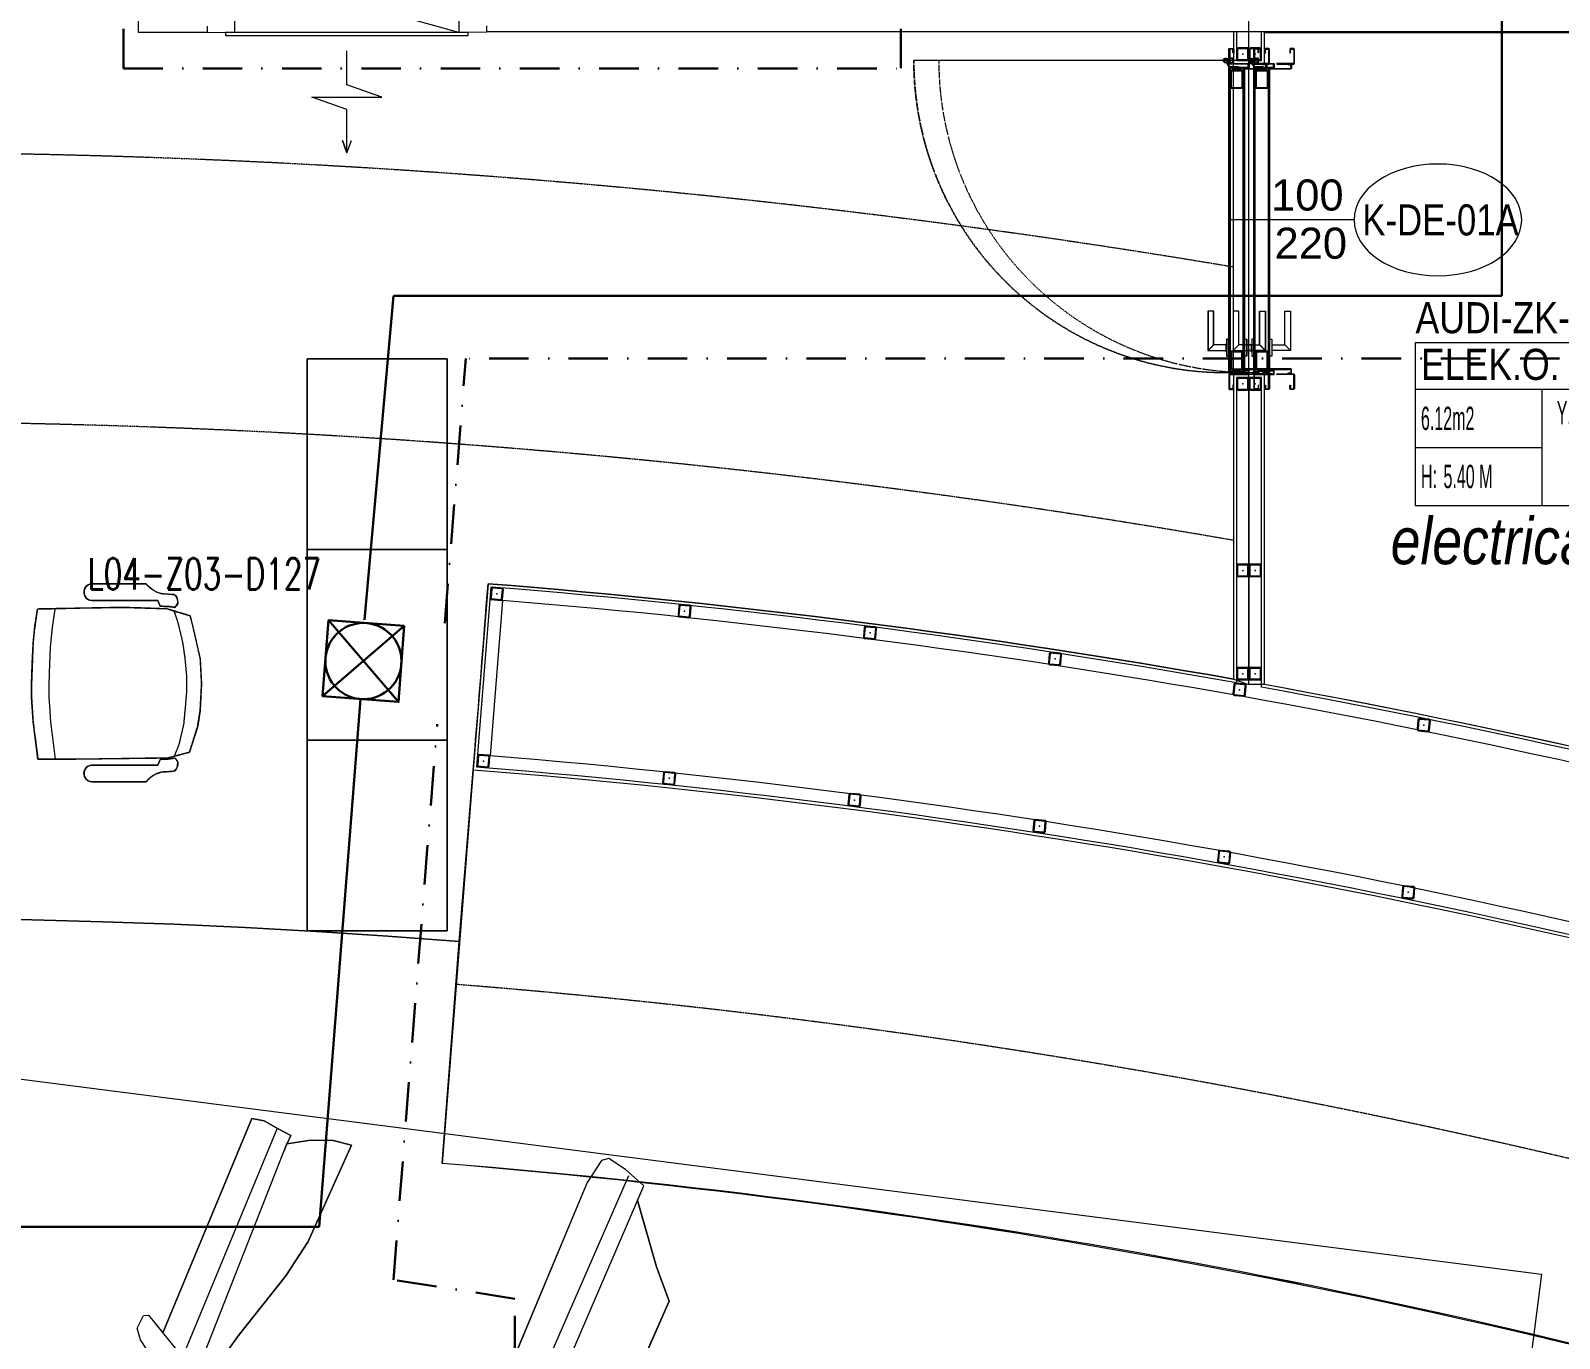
# Model space of a CAD drawing. Extents: x -1133 to 23780, y -1311 to 8245.
# Drawn here: x 4140.8 to 4632.3, y 1943 to 2363.6 of the extents above; entities that cross this region are included whole.
import ezdxf
from ezdxf.enums import TextEntityAlignment as Align

# ---------------------------------------------------------------- set-up
doc = ezdxf.new("R2010")
doc.units = 0
doc.header["$MEASUREMENT"] = 0
for name, pattern in [('DASHDOT', [25.4, 12.7, -6.35, 0, -6.35]), ('DOT2', [0.125, 0, -0.125]), ('HIDDEN', [0.375, 0.25, -0.125])]:
    doc.linetypes.add(name, pattern=pattern)
doc.layers.get('0').update_dxf_attribs({"color": 9, "lineweight": 9})
for name, color, linetype, lineweight in [('04', 9, 'Continuous', 9), ('05', 9, 'Continuous', 9), ('06B', 9, 'Continuous', 9), ('06C', 9, 'Continuous', 9), ('06D', 9, 'Continuous', 9), ('10', 9, 'Continuous', 9), ('11', 9, 'Continuous', 9), ('14', 9, 'Continuous', 9), ('20', 9, 'DOT2', 9), ('21', 9, 'Continuous', 9), ('22', 8, 'Continuous', 9), ('32-ekipman', 9, 'Continuous', 9), ('35', 9, 'Continuous', 9), ('40', 9, 'Continuous', 9), ('40B', 9, 'Continuous', 9), ('E-DEDEKTÖR NUMARALARI', 20, 'Continuous', 30), ('E-DUVAR TİPİ FLAŞÖR', 7, 'Continuous', 30), ('E-KABLO', 7, 'Continuous', 30)]:
    doc.layers.add(name, color=color, linetype=linetype, lineweight=lineweight)
doc.styles.add('Arial', font='arial.ttf', dxfattribs={"height": 2.5})
doc.styles.add('E-YAZI', font='txttw.shx')
doc.styles.add('MuuM_TEXT-ITALIC', font='ARIALNI.TTF')
doc.styles.add('MuuM_TEXT-STANDART', font='ARIALN.TTF')

# ---------------------------------------------------------------- blocks, each defined once
blk = doc.blocks.new('0_doorno')
blk.add_lwpolyline([(4.5, 0), (12.5, 0)])
blk.add_ellipse((-0.891, 0), major_axis=(-5.391, 0), ratio=0.666667)
at = {"style": 'Arial'}
blk.add_attdef('YUKSEKLIK', text='', height=2, dxfattribs=at).set_placement((5, 12.3), align=Align.TOP_LEFT)
blk.add_attdef('KAPINO', text='', height=2, dxfattribs=at).set_placement((0, 0), align=Align.MIDDLE)
blk.add_attdef('GENISLIK', text='', height=2, dxfattribs=at).set_placement((5, -3.789), align=Align.BOTTOM_LEFT)
blk = doc.blocks.new('Group-322-1')
for p, q in [((384781.331, 69370.2105), (384781.2966, 69370.1597)), ((384781.5743, 69369.9737), (384781.331, 69370.2105)), ((384781.2966, 69370.1597), (384781.2703, 69370.0916)), ((384781.2703, 69370.0916), (384781.2557, 69370.0172)), ((384781.1991, 69370.0045), (384781.1619, 69369.9731)), ((384781.2352, 69370.0373), (384781.1991, 69370.0045)), ((384781.784, 69369.4706), (384781.1997, 69370.004)), ((384781.2557, 69370.0172), (384781.2352, 69370.0373)), ((384781.9623, 69369.3941), (384781.2557, 69370.0169)), ((384781.2557, 69370.0169), (384781.2754, 69369.9991)), ((384781.1619, 69369.9731), (384781.1407, 69369.9383)), ((384781.6545, 69369.8691), (384781.5743, 69369.9737)), ((384781.1407, 69369.9383), (384781.6919, 69369.4347)), ((384781.7823, 69369.6607), (384781.6545, 69369.8691)), ((384781.9441, 69369.4245), (384781.7823, 69369.6607)), ((384781.6228, 69369.4109), (384781.7921, 69369.4695)), ((384781.7921, 69369.4695), (384781.8013, 69369.4647)), ((384781.8013, 69369.4647), (384781.8317, 69369.4193)), ((384781.8241, 69369.4453), (384781.8377, 69369.4563)), ((384781.8317, 69369.4193), (384781.8727, 69369.4049)), ((384781.8377, 69369.4563), (384781.862, 69369.4435)), ((384781.862, 69369.4435), (384781.8993, 69369.4183)), ((384781.8993, 69369.4183), (384781.9205, 69369.3851)), ((384781.9863, 69369.3597), (384781.9441, 69369.4245)), ((384781.6183, 69369.395), (384781.6228, 69369.4109)), ((384781.6494, 69369.3621), (384781.6183, 69369.395)), ((384781.7937, 69369.3845), (384781.6889, 69369.3595)), ((384781.7664, 69369.3807), (384781.9464, 69369.2177)), ((384781.8226, 69369.3912), (384781.7937, 69369.3845)), ((384781.8894, 69369.3631), (384781.8226, 69369.3912)), ((384781.9084, 69369.3622), (384781.8894, 69369.3631)), ((384781.9175, 69369.372), (384781.9084, 69369.3622)), ((384781.9205, 69369.3851), (384781.9175, 69369.372)), ((384781.6889, 69369.3595), (384781.6494, 69369.3621)), ((384781.9692, 69369.3081), (384781.9114, 69369.3606)), ((384781.9659, 69369.2362), (384781.97, 69369.3257)), ((384781.97, 69369.3257), (384781.9863, 69369.3597)), ((384781.9978, 69369.329), (384781.9767, 69369.3483)), ((384782.008, 69369.3088), (384781.9978, 69369.329)), ((384781.9625, 69369.2298), (384782.008, 69369.3088))]:
    blk.add_line(p, q)
blk.add_lwpolyline([(384781.331, 69370.2105), (384781.5743, 69369.9737), (384781.6545, 69369.8691), (384781.7823, 69369.6607), (384781.9441, 69369.4245), (384781.9863, 69369.3597), (384781.9796, 69369.3457), (384781.9978, 69369.329), (384782.008, 69369.3088), (384781.9659, 69369.2362), (384781.9464, 69369.2177), (384781.7687, 69369.3785), (384781.6889, 69369.3595), (384781.6494, 69369.3621), (384781.6183, 69369.395), (384781.6228, 69369.4109), (384781.6919, 69369.4347), (384781.1407, 69369.9383), (384781.1619, 69369.9731), (384781.1991, 69370.0045), (384781.2352, 69370.0373), (384781.2557, 69370.0169), (384781.2703, 69370.0916), (384781.2966, 69370.1597)], close=True)
blk = doc.blocks.new('Group-324-1')
for p, q in [((384781.7733, 69371.0498), (384781.7031, 69371.0121)), ((384782.5366, 69370.3335), (384781.7733, 69371.0498)), ((384781.7031, 69371.0121), (384781.6524, 69370.9735)), ((384782.4941, 69370.2883), (384781.7252, 69371.016)), ((384781.8057, 69371.015), (384782.0321, 69370.9999)), ((384782.0321, 69370.9999), (384782.1497, 69371.0007)), ((384782.1497, 69371.0007), (384782.6141, 69370.5571)), ((384781.6524, 69370.9735), (384781.6499, 69370.9499)), ((384781.6499, 69370.9499), (384781.7011, 69370.8824)), ((384781.7011, 69370.8824), (384782.4371, 69370.2063)), ((384782.6141, 69370.5571), (384782.5545, 69370.4624)), ((384782.5545, 69370.4624), (384782.5076, 69370.3596))]:
    blk.add_line(p, q)
blk.add_lwpolyline([(384782.6141, 69370.5571), (384782.1497, 69371.0007), (384782.0321, 69370.9999), (384781.8107, 69371.0146), (384781.7733, 69371.0498), (384781.7031, 69371.0121), (384781.6524, 69370.9735), (384781.6499, 69370.9499), (384781.7011, 69370.8824), (384782.4371, 69370.2063), (384782.5131, 69370.3555), (384782.5079, 69370.3604), (384782.5545, 69370.4624)], close=True)
blk = doc.blocks.new('p-audi_arac')
at = {"layer": '06D', "lineweight": 0, "flags": 128}
blk.add_lwpolyline([(695.6, 0.8), (-4.4, 0.8), (-4.4, 400.8), (695.6, 400.8)], close=True, dxfattribs=at)
at = {"layer": '04', "xscale": 99.99999999999999, "yscale": 99.99999999999999, "zscale": 99.99999999999999, "rotation": 117.1763778173343}
for name in ['Group-324-1', 'Group-322-1']:
    blk.add_blockref(name, (23745751.03, -31061967.79), dxfattribs=at)
blk = doc.blocks.new('Group-41-1')
for p, q in [((384804.5645, 69162.035), (384804.5645, 69161.585)), ((384805.1779, 69162.035), (384804.5645, 69162.035)), ((384805.1779, 69161.585), (384805.1779, 69162.035)), ((384804.5645, 69161.585), (384805.1779, 69161.585))]:
    blk.add_line(p, q)
at = {"flags": 128}
blk.add_lwpolyline([(384804.5645, 69162.035), (384805.1779, 69162.035), (384805.1779, 69161.585), (384804.5645, 69161.585)], close=True, dxfattribs=at)
blk = doc.blocks.new('Group-42-1')
at = {"layer": '05', "color": 7}
for p in [(-1.2267, 0), (-0.6133, 0), (0, 0)]:
    blk.add_blockref('Group-41-1', p, dxfattribs=at)
blk = doc.blocks.new('Group-258-1')
at = {"linetype": 'Continuous'}
for p, q in [((384800.0983, 69164.505), (384800.0936, 69164.5084)), ((384800.71, 69164.505), (384800.7146, 69164.5084)), ((384800.2257, 69164.3995), (384800.1668, 69164.4084)), ((384800.2892, 69164.3936), (384800.2257, 69164.3995)), ((384800.3717, 69164.3904), (384800.2892, 69164.3936)), ((384800.4137, 69164.389), (384800.3717, 69164.3904)), ((384800.4502, 69164.389), (384800.4137, 69164.389)), ((384800.4792, 69164.3908), (384800.4502, 69164.389)), ((384800.5299, 69164.394), (384800.4792, 69164.3908)), ((384800.5895, 69164.4019), (384800.5299, 69164.394)), ((384800.6491, 69164.4097), (384800.5895, 69164.4019))]:
    blk.add_line(p, q, dxfattribs=at)
at = {"linetype": 'Continuous', "flags": 128}
for points in [[(384800.0862, 69164.6997), (384800.0862, 69164.6409), (384800.0862, 69164.6409)], [(384800.722, 69164.6997), (384800.722, 69164.6409), (384800.722, 69164.6409)], [(384800.0862, 69164.6409), (384800.0862, 69164.5259), (384800.0862, 69164.6409)], [(384800.1395, 69164.5259), (384800.1395, 69164.6409), (384800.1395, 69164.6409)], [(384800.6687, 69164.5259), (384800.6687, 69164.6409), (384800.6687, 69164.6409)], [(384800.722, 69164.6409), (384800.722, 69164.5259), (384800.722, 69164.6409)], [(384800.0862, 69164.5259), (384800.0862, 69164.5259), (384800.087, 69164.52)], [(384800.0862, 69164.5259), (384800.087, 69164.52), (384800.087, 69164.52)], [(384800.1387, 69164.52), (384800.1387, 69164.52), (384800.1395, 69164.5259)], [(384800.1387, 69164.52), (384800.1395, 69164.5259), (384800.1395, 69164.5259)], [(384800.6695, 69164.52), (384800.6695, 69164.52), (384800.6687, 69164.5259)], [(384800.6695, 69164.52), (384800.6687, 69164.5259), (384800.6687, 69164.5259)], [(384800.722, 69164.5259), (384800.722, 69164.5259), (384800.7213, 69164.52)], [(384800.722, 69164.5259), (384800.7213, 69164.52), (384800.7213, 69164.52)], [(384800.087, 69164.52), (384800.087, 69164.52), (384800.0892, 69164.5143)], [(384800.087, 69164.52), (384800.0892, 69164.5143), (384800.0892, 69164.5143)], [(384800.0892, 69164.5143), (384800.0892, 69164.5143), (384800.0929, 69164.5094)], [(384800.0892, 69164.5143), (384800.0936, 69164.5084), (384800.0929, 69164.5094)], [(384800.0977, 69164.5054), (384800.0977, 69164.5054), (384800.1034, 69164.5026)], [(384800.0977, 69164.5054), (384800.1034, 69164.5026), (384800.1034, 69164.5026)], [(384800.1034, 69164.5026), (384800.1034, 69164.5026), (384800.1096, 69164.5011)], [(384800.1034, 69164.5026), (384800.1096, 69164.5011), (384800.1096, 69164.5011)], [(384800.1096, 69164.5011), (384800.1096, 69164.5011), (384800.1161, 69164.5011)], [(384800.1096, 69164.5011), (384800.1161, 69164.5011), (384800.1161, 69164.5011)], [(384800.1161, 69164.5011), (384800.1161, 69164.5011), (384800.1223, 69164.5026)], [(384800.1161, 69164.5011), (384800.1223, 69164.5026), (384800.1223, 69164.5026)], [(384800.1223, 69164.5026), (384800.1223, 69164.5026), (384800.128, 69164.5054)], [(384800.1223, 69164.5026), (384800.128, 69164.5054), (384800.128, 69164.5054)], [(384800.128, 69164.5054), (384800.128, 69164.5054), (384800.1328, 69164.5094)], [(384800.128, 69164.5054), (384800.1328, 69164.5094), (384800.1328, 69164.5094)], [(384800.1328, 69164.5094), (384800.1328, 69164.5094), (384800.1365, 69164.5143)], [(384800.1328, 69164.5094), (384800.1365, 69164.5143), (384800.1365, 69164.5143)], [(384800.1365, 69164.5143), (384800.1365, 69164.5143), (384800.1387, 69164.52)], [(384800.1365, 69164.5143), (384800.1387, 69164.52), (384800.1387, 69164.52)], [(384800.6718, 69164.5143), (384800.6718, 69164.5143), (384800.6695, 69164.52)], [(384800.6718, 69164.5143), (384800.6695, 69164.52), (384800.6695, 69164.52)], [(384800.6754, 69164.5094), (384800.6754, 69164.5094), (384800.6718, 69164.5143)], [(384800.6754, 69164.5094), (384800.6718, 69164.5143), (384800.6718, 69164.5143)], [(384800.6802, 69164.5054), (384800.6802, 69164.5054), (384800.6754, 69164.5094)], [(384800.6802, 69164.5054), (384800.6754, 69164.5094), (384800.6754, 69164.5094)], [(384800.6859, 69164.5026), (384800.6859, 69164.5026), (384800.6802, 69164.5054)], [(384800.6859, 69164.5026), (384800.6802, 69164.5054), (384800.6802, 69164.5054)], [(384800.6922, 69164.5011), (384800.6922, 69164.5011), (384800.6859, 69164.5026)], [(384800.6922, 69164.5011), (384800.6859, 69164.5026), (384800.6859, 69164.5026)], [(384800.6986, 69164.5011), (384800.6986, 69164.5011), (384800.6922, 69164.5011)], [(384800.6986, 69164.5011), (384800.6922, 69164.5011), (384800.6922, 69164.5011)], [(384800.7048, 69164.5026), (384800.7048, 69164.5026), (384800.6986, 69164.5011)], [(384800.7048, 69164.5026), (384800.6986, 69164.5011), (384800.6986, 69164.5011)], [(384800.7105, 69164.5054), (384800.7105, 69164.5054), (384800.7048, 69164.5026)], [(384800.7105, 69164.5054), (384800.7048, 69164.5026), (384800.7048, 69164.5026)], [(384800.719, 69164.5143), (384800.7146, 69164.5084), (384800.7153, 69164.5094)], [(384800.719, 69164.5143), (384800.719, 69164.5143), (384800.7153, 69164.5094)], [(384800.7213, 69164.52), (384800.7213, 69164.52), (384800.719, 69164.5143)], [(384800.7213, 69164.52), (384800.719, 69164.5143), (384800.719, 69164.5143)]]:
    blk.add_lwpolyline(points, close=True, dxfattribs=at)
at = {"linetype": 'Continuous'}
for points in [[(384800.3272, 69164.8751), (384800.2792, 69164.8644), (384800.2312, 69164.8536)], [(384800.4074, 69164.8792), (384800.3673, 69164.8772), (384800.3272, 69164.8751)], [(384800.4932, 69164.8746), (384800.4503, 69164.8769), (384800.4074, 69164.8792)], [(384800.5432, 69164.8666), (384800.5182, 69164.8706), (384800.4932, 69164.8746)], [(384800.1886, 69164.8426), (384800.1775, 69164.8055), (384800.1663, 69164.7685)], [(384800.2312, 69164.8536), (384800.2099, 69164.8481), (384800.1886, 69164.8426)], [(384800.3252, 69164.8264), (384800.2999, 69164.8227), (384800.2746, 69164.8191)], [(384800.3841, 69164.8318), (384800.3546, 69164.8291), (384800.3252, 69164.8264)], [(384800.4307, 69164.8318), (384800.4074, 69164.8318), (384800.3841, 69164.8318)], [(384800.4872, 69164.8271), (384800.4589, 69164.8295), (384800.4307, 69164.8318)], [(384800.5356, 69164.8225), (384800.5114, 69164.8248), (384800.4872, 69164.8271)], [(384800.5919, 69164.8096), (384800.5638, 69164.8161), (384800.5356, 69164.8225)], [(384800.6271, 69164.8405), (384800.5851, 69164.8535), (384800.5432, 69164.8666)], [(384800.6454, 69164.7717), (384800.6363, 69164.8061), (384800.6271, 69164.8405)], [(384800.1182, 69164.7571), (384800.1184, 69164.788), (384800.1261, 69164.8013), (384800.1481, 69164.8026)], [(384800.1481, 69164.8026), (384800.1523, 69164.8031), (384800.1616, 69164.7937)], [(384800.1585, 69164.7715), (384800.1583, 69164.7588), (384800.158, 69164.7461)], [(384800.1616, 69164.7937), (384800.1601, 69164.7826), (384800.1585, 69164.7715)], [(384800.2113, 69164.8039), (384800.1911, 69164.7972), (384800.1708, 69164.7905)], [(384800.2746, 69164.8191), (384800.2429, 69164.8115), (384800.2113, 69164.8039)], [(384800.637, 69164.7924), (384800.6046, 69164.8075), (384800.5919, 69164.8096)], [(384800.6491, 69164.4746), (384800.6472, 69164.6232), (384800.6454, 69164.7717)], [(384800.6601, 69164.8026), (384800.656, 69164.8031), (384800.6466, 69164.7937)], [(384800.6466, 69164.7937), (384800.6482, 69164.7826), (384800.6497, 69164.7715)], [(384800.6497, 69164.7715), (384800.65, 69164.7588), (384800.6502, 69164.7461)], [(384800.69, 69164.7571), (384800.6898, 69164.788), (384800.6822, 69164.8013), (384800.6601, 69164.8026)], [(384800.0854, 69164.7011), (384800.1126, 69164.7212), (384800.1182, 69164.7571)], [(384800.158, 69164.7461), (384800.1488, 69164.7423), (384800.1395, 69164.7385)], [(384800.1395, 69164.7385), (384800.1395, 69164.6897), (384800.1395, 69164.6409)], [(384800.1663, 69164.7685), (384800.1639, 69164.6975), (384800.1616, 69164.6266)], [(384800.6502, 69164.7461), (384800.6595, 69164.7423), (384800.6687, 69164.7385)], [(384800.6687, 69164.7385), (384800.6687, 69164.6897), (384800.6687, 69164.6409)], [(384800.7229, 69164.7011), (384800.6957, 69164.7212), (384800.69, 69164.7571)], [(384800.1616, 69164.6266), (384800.1642, 69164.4892), (384800.1668, 69164.3518)], [(384800.6491, 69164.3531), (384800.6491, 69164.4138), (384800.6491, 69164.4746)], [(384800.1668, 69164.3518), (384800.2302, 69164.3409), (384800.278, 69164.3374)], [(384800.278, 69164.3374), (384800.3427, 69164.3349), (384800.4074, 69164.3324)], [(384800.4074, 69164.3324), (384800.4288, 69164.3324), (384800.4502, 69164.3324)], [(384800.4502, 69164.3324), (384800.4901, 69164.3349), (384800.5299, 69164.3374)], [(384800.5299, 69164.3374), (384800.5895, 69164.3452), (384800.6491, 69164.3531)]]:
    blk.add_open_spline(points, degree=2, dxfattribs=at)
at = {"layer": '40'}
blk.add_lwpolyline([(384800.6491, 69164.3531), (384800.5895, 69164.3452), (384800.5299, 69164.3374), (384800.4502, 69164.3324), (384800.4074, 69164.3324), (384800.3427, 69164.3349), (384800.278, 69164.3374), (384800.2222, 69164.3433), (384800.1668, 69164.3518), (384800.1642, 69164.4892), (384800.1616, 69164.6266), (384800.1639, 69164.6975), (384800.1663, 69164.7685), (384800.1732, 69164.7913), (384800.1886, 69164.8426), (384800.3272, 69164.8751), (384800.4074, 69164.8792), (384800.4932, 69164.8746), (384800.5432, 69164.8666), (384800.6271, 69164.8405), (384800.6454, 69164.7717), (384800.6472, 69164.6232), (384800.6491, 69164.4746), (384800.6491, 69164.4097)], close=True, dxfattribs=at)
for points in [[(384800.1395, 69164.7385), (384800.158, 69164.7461), (384800.1583, 69164.7588), (384800.1585, 69164.7715), (384800.1616, 69164.7937), (384800.1481, 69164.8026, 0.293897), (384800.1206, 69164.7899), (384800.1182, 69164.7571, -0.205), (384800.0854, 69164.7011), (384800.0862, 69164.6997), (384800.0862, 69164.5259, 0.937941), (384800.1395, 69164.5259)], [(384800.6687, 69164.7385), (384800.6502, 69164.7461), (384800.65, 69164.7588), (384800.6497, 69164.7715), (384800.6466, 69164.7937), (384800.6601, 69164.8026, -0.293897), (384800.6877, 69164.7899), (384800.69, 69164.7571, 0.205), (384800.7229, 69164.7011), (384800.722, 69164.6997), (384800.722, 69164.5259, -0.937941), (384800.6687, 69164.5259)]]:
    blk.add_lwpolyline(points, format="xyb", close=True, dxfattribs=at)
blk = doc.blocks.new('gr-p-barel kilitli kapı kolu')
at = {"flags": 128}
for points in [[(-0.9, 0.8), (-0.9, 4.9), (-11.7, 4.9), (-11.7, 6.7), (0.9, 6.7), (0.9, 0.8)], [(-0.8, 5), (0.8, 6.6)]]:
    blk.add_lwpolyline(points, dxfattribs=at)
blk.add_lwpolyline([(-2.75, 0), (-2.75, 0.7), (2.75, 0.7), (2.75, 0)])
blk.add_lwpolyline([(-1.3, 0.7), (1.3, 0.7), (1.3, 0.8), (-1.3, 0.8)], close=True)
blk = doc.blocks.new('prf-scr2')
at = {"linetype": 'DOT2', "ltscale": 10}
blk.add_line((0, 0.19), (0, -1.06), dxfattribs=at)
for p, q in [((0.09, -0.24), (-0.09, -0.2)), ((-0.09, -0.24), (0.09, -0.28)), ((0.09, -0.32), (-0.09, -0.28)), ((-0.09, -0.32), (0.09, -0.36)), ((0.09, -0.4), (-0.09, -0.36)), ((-0.09, -0.4), (0.09, -0.44)), ((0.09, -0.48), (-0.09, -0.44)), ((-0.09, -0.48), (0.09, -0.52)), ((0.09, -0.56), (-0.09, -0.52)), ((-0.09, -0.56), (0.09, -0.6)), ((0.09, -0.64), (-0.09, -0.6)), ((-0.09, -0.64), (0.09, -0.68)), ((0.09, -0.72), (-0.09, -0.68)), ((-0.09, -0.72), (0.09, -0.76)), ((0.06, -0.84), (-0.08, -0.76)), ((-0.07, -0.8), (0.06, -0.84)), ((0.09, -0.17), (0, -0.15)), ((0, -0.18), (0.09, -0.2))]:
    blk.add_line(p, q)
blk.add_lwpolyline([(0.23, 0), (-0.23, 0), (-0.23, -0.01), (-0.12, -0.14), (0.12, -0.14), (0.23, -0.01), (0.23, 0)], close=True)
for points in [[(0.23, -0.01), (-0.23, -0.01)], [(-0.09, -0.14), (-0.09, -0.2), (-0.12, -0.22), (-0.12, -0.23), (-0.09, -0.24), (-0.09, -0.28), (-0.12, -0.3), (-0.12, -0.31), (-0.09, -0.32), (-0.09, -0.36), (-0.12, -0.38), (-0.12, -0.39), (-0.09, -0.4), (-0.09, -0.44), (-0.12, -0.46), (-0.12, -0.46), (-0.09, -0.48), (-0.09, -0.52), (-0.12, -0.54), (-0.12, -0.54), (-0.09, -0.56), (-0.09, -0.6), (-0.12, -0.62), (-0.12, -0.62), (-0.09, -0.64), (-0.09, -0.68), (-0.12, -0.69), (-0.12, -0.7), (-0.09, -0.72), (-0.09, -0.73), (-0.08, -0.76), (-0.1, -0.77), (-0.1, -0.78), (-0.07, -0.8), (-0.01, -0.94), (0, -0.95), (0.01, -0.94), (0.08, -0.76), (0.09, -0.76), (0.12, -0.74), (0.12, -0.73), (0.09, -0.72), (0.09, -0.68), (0.12, -0.66), (0.12, -0.66), (0.09, -0.64), (0.09, -0.6), (0.12, -0.58), (0.12, -0.58), (0.09, -0.56), (0.09, -0.52), (0.12, -0.5), (0.12, -0.5), (0.09, -0.48), (0.09, -0.44), (0.12, -0.43), (0.12, -0.42), (0.09, -0.4), (0.09, -0.36), (0.12, -0.35), (0.12, -0.34), (0.09, -0.32), (0.09, -0.28), (0.12, -0.27), (0.12, -0.26), (0.09, -0.24), (0.09, -0.2), (0.12, -0.19), (0.12, -0.18), (0.09, -0.17), (0.09, -0.14)]]:
    blk.add_lwpolyline(points)
blk = doc.blocks.new('K-SAC-01')
at = {"layer": '10'}
for points in [[(-4.6, 11.2, -0.414214), (-4.5, 11.3), (-0.1, 11.3, -0.414214), (0, 11.2), (0, 5.9), (0.2, 5.9), (0.2, 11.2, 0.414214), (-0.1, 11.5), (-4.5, 11.5, 0.414214), (-4.8, 11.2), (-4.8, 10.3, 0.414214), (-4.5, 10), (-3.4, 10), (-3.4, 10.2), (-4.5, 10.2, -0.414214), (-4.6, 10.3)], [(0.2, 10.3, -0.414214), (0.5, 10.6), (1.5, 10.6, -0.414214), (1.8, 10.3), (1.8, 3.9, -0.414214), (1.5, 3.6, -0.414214), (1.2, 3.9), (1.2, 4.8), (0.2, 4.8), (0.2, -1.2, -0.414214), (-0.1, -1.5), (-4.5, -1.5, -0.414214), (-4.8, -1.2), (-4.8, -0.3, -0.414214), (-4.5, 0), (-3.4, 0), (-3.4, -0.2), (-4.5, -0.2, 0.414214), (-4.6, -0.3), (-4.6, -1.2, 0.414214), (-4.5, -1.3), (-0.1, -1.3, 0.414214), (0, -1.2), (0, 5), (1.4, 5), (1.4, 3.9, 0.414214), (1.5, 3.8, 0.414214), (1.6, 3.9), (1.6, 10.3, 0.414214), (1.5, 10.4), (0.5, 10.4, 0.414214), (0.4, 10.3), (0.4, 9.4), (0.2, 9.4)], [(99.8, 10.3, 0.414214), (99.5, 10.6), (98.5, 10.6, 0.414214), (98.2, 10.3), (98.2, 3.9, 0.414214), (98.5, 3.6, 0.414214), (98.8, 3.9), (98.8, 4.8), (99.8, 4.8), (99.8, -1.2, 0.414214), (100.1, -1.5), (104.5, -1.5, 0.414214), (104.8, -1.2), (104.8, -0.3, 0.414214), (104.5, 0), (103.4, 0), (103.4, -0.2), (104.5, -0.2, -0.414214), (104.6, -0.3), (104.6, -1.2, -0.414214), (104.5, -1.3), (100.1, -1.3, -0.414214), (100, -1.2), (100, 5), (98.6, 5), (98.6, 3.9, -0.414214), (98.5, 3.8, -0.414214), (98.4, 3.9), (98.4, 10.3, -0.414214), (98.5, 10.4), (99.5, 10.4, -0.414214), (99.6, 10.3), (99.6, 9.4), (99.8, 9.4)], [(104.6, 11.2, 0.414214), (104.5, 11.3), (100.1, 11.3, 0.414214), (100, 11.2), (100, 5.9), (99.8, 5.9), (99.8, 11.2, -0.414214), (100.1, 11.5), (104.5, 11.5, -0.414214), (104.8, 11.2), (104.8, 10.3, -0.414214), (104.5, 10), (103.4, 10), (103.4, 10.2), (104.5, 10.2, 0.414214), (104.6, 10.3)], [(-0.38, -2.01), (1, -1.37), (1, 1.5), (1.2, 1.5), (1.2, -1.5), (-0.27, -2.18, -14.796002)]]:
    blk.add_lwpolyline(points, format="xyb", close=True, dxfattribs=at)
for points in [[(98.8, 0.15), (98.8, 2.15), (99.1, 2.15), (99.1, 3.19), (1.5, 3.19), (1.5, 2.15), (1.8, 2.15), (1.8, 0.15), (1.5, 0.15), (1.5, 1.85), (1.2, 1.85), (1.2, 3.49), (99.4, 3.49), (99.4, 1.85), (99.1, 1.85), (99.1, 0.15)], [(98.8, 2.15), (98.8, 0.15), (99.4, 0.15), (99.4, -1.5), (1.2, -1.5), (1.2, 0.15), (1.8, 0.15), (1.8, 2.15), (2.1, 2.15), (2.1, -0.15), (1.5, -0.15), (1.5, -1.2), (99.1, -1.2), (99.1, -0.15), (98.5, -0.15), (98.5, 2.15), (98.8, 2.15)]]:
    blk.add_lwpolyline(points, dxfattribs=at)
for points in [[(2.1, 3), (8.1, 3), (8.1, -1), (2.1, -1)], [(2.4, 2.7), (7.8, 2.7), (7.8, -0.7), (2.4, -0.7)], [(98.5, 3), (92.5, 3), (92.5, -1), (98.5, -1)], [(98.2, 2.7), (92.8, 2.7), (92.8, -0.7), (98.2, -0.7)]]:
    blk.add_lwpolyline(points, close=True, dxfattribs=at)
blk.add_circle((-0.95, -2.5), 0.55, dxfattribs=at)
at = {"layer": '20', "linetype": 'HIDDEN'}
for points in [[(-0.2, -1.3), (-0.2, 0), (-1.7, 0), (-1.7, -1.3)], [(-0.4, -1.99), (-0.4, -0.2), (-1.5, -0.2), (-1.5, -1.99)]]:
    blk.add_lwpolyline(points, dxfattribs=at)
at = {"layer": '20'}
blk.add_lwpolyline([(-0.95, -2.5), (-0.95, -102.85)], dxfattribs=at)
blk.add_arc((-0.95, -2.5), 100.35, 270, 1.5131, dxfattribs=at)
at = {"layer": '06B'}
blk.add_blockref('gr-p-barel kilitli kapı kolu', (91.4, 3.51), dxfattribs=at)
at = {"layer": '06B', "xscale": -1, "rotation": 180}
blk.add_blockref('gr-p-barel kilitli kapı kolu', (91.4, -1.51), dxfattribs=at)
at = {"layer": '10', "xscale": -1, "rotation": 90}
blk.add_blockref('prf-scr2', (1.5, 1), dxfattribs=at)
at = {"layer": '10', "rotation": 270}
blk.add_blockref('prf-scr2', (99.1, 1.22), dxfattribs=at)
blk = doc.blocks.new('Prf-40x40')
for points in [[(1.5, -2), (-1.5, -2, -0.414214), (-2, -1.5), (-2, 1.5, -0.414214), (-1.5, 2), (1.5, 2, -0.414214), (2, 1.5), (2, -1.5, -0.414214)], [(1.5, -1.7), (-1.5, -1.7, -0.414214), (-1.7, -1.5), (-1.7, 1.5, -0.414214), (-1.5, 1.7), (1.5, 1.7, -0.414214), (1.7, 1.5), (1.7, -1.5, -0.414214)]]:
    blk.add_lwpolyline(points, format="xyb", close=True)
blk.add_point((0, 0))
blk = doc.blocks.new('0_roomno2-flat-2')
at = {"layer": '21'}
blk.add_lwpolyline([(96.88, -52.5), (0, -52.5), (0, 0), (96.88, 0)], close=True, dxfattribs=at)
for points in [[(0, -15), (96.88, -15)], [(40.62, -15), (40.62, -52.5)], [(59.38, -15), (59.38, -52.5)], [(78.12, -15), (78.12, -52.5)], [(0, -33.75), (40.62, -33.75)]]:
    blk.add_lwpolyline(points, dxfattribs=at)
at = {"layer": '21', "style": 'MuuM_TEXT-STANDART', "width": 0.6}
blk.add_text('H:', height=7.5, dxfattribs=at).set_placement((1.75, -43.04), align=Align.MIDDLE_LEFT)
at = {"layer": '21', "style": 'Arial'}
blk.add_attdef('ODANO', (0, 5.85), '', height=10, dxfattribs=at)
blk.add_attdef('MEKANADI', text='', height=10, dxfattribs=at).set_placement((1.75, -15), align=Align.BOTTOM_LEFT)
at = {"layer": '21', "style": 'MuuM_TEXT-STANDART', "width": 0.6}
for tag, p in [('YER01', (50, -22.5)), ('TAVAN01', (68.75, -22.5)), ('DUVAR01', (87.5, -22.5)), ('YER02', (50, -33.75)), ('TAVAN02', (68.75, -33.75)), ('DUVAR02', (87.5, -33.75)), ('YER03', (50, -45)), ('TAVAN03', (68.75, -45)), ('DUVAR03', (87.5, -45))]:
    blk.add_attdef(tag, text='', height=7.5, dxfattribs=at).set_placement(p, align=Align.MIDDLE_CENTER)
for tag, p in [('M2', (1.75, -24.38)), ('TEMIZTAVANYUKSEKLIGI', (9, -43.04))]:
    blk.add_attdef(tag, text='', height=7.5, dxfattribs=at).set_placement(p, align=Align.MIDDLE_LEFT)
blk = doc.blocks.new('p-krt-yangindolabi_vw')
at = {"linetype": 'Continuous'}
blk.add_lwpolyline([(-37.41, 54.8), (-36, 58.78), (-36, 44.76), (-47.25, 40.82), (-24.75, 40.82), (-36, 36.88), (-36, 25.98)], dxfattribs=at)
for points in [[(-36, 58.78), (-37.41, 54.8)], [(-36, 58.78), (-34.59, 54.8)]]:
    blk.add_lwpolyline(points)
for points in [[(-72, 20), (-75, 20), (-75, 21), (3, 21), (3, 20)], [(-72, 0), (0, 0), (0, 20), (-72, 20)], [(0, 20), (-72, 0), (0, 0)]]:
    blk.add_lwpolyline(points, close=True)
blk = doc.blocks.new('p-zemin kat')
at = {"layer": '06D'}
for points in [[(4532.5, 2357.5), (4532.5, 2363)], [(4532.5, 2248.5), (4532.5, 2158.29)]]:
    blk.add_lwpolyline(points, dxfattribs=at)
blk.add_lwpolyline([(4762.5, 2096.54, 0.047625), (4292.46, 2180.34), (4288.5, 2130.49, -0.050892), (4780.05, 2039.53, -0.049178)], format="xyb", dxfattribs=at)
at = {"layer": '11'}
for points in [[(4197.5, 2363), (4287.5, 2363.15)], [(4527.5, 2363), (4527.5, 2353), (4537.5, 2353), (4537.5, 2363)], [(4528.5, 2363), (4528.5, 2354), (4536.5, 2354), (4536.5, 2363)]]:
    blk.add_lwpolyline(points, dxfattribs=at)
for points in [[(4762.5, 2101.73, 0.022939), (4537.5, 2153.27), (4537.5, 2230), (4537.5, 2230), (4537.5, 2253), (4527.5, 2253), (4527.5, 2240), (4527.5, 2240), (4527.5, 2230), (4527.5, 2230), (4527.5, 2155.06, 0.024009), (4287.87, 2185.72), (4283.12, 2125.91, -0.05155), (4780.05, 2034.32, -0.05155)], [(4762.5, 2100.69, 0.02305), (4536.5, 2152.43), (4536.5, 2230), (4536.5, 2252), (4528.5, 2252), (4528.5, 2240), (4528.5, 2230), (4528.5, 2153.87, 0.024028), (4288.79, 2184.65), (4284.2, 2126.83, -0.051333), (4779.25, 2035.6, -0.051333)]]:
    blk.add_lwpolyline(points, format="xyb", dxfattribs=at)
at = {"layer": '14'}
for points in [[(4197.5, 2365), (4197.5, 2363), (4175.5, 2363), (4175.5, 2382), (4180.5, 2382), (4180.5, 2562), (4199.5, 2562), (4199.5, 2492), (4300.5, 2492), (4300.5, 2517), (4730.5, 2517), (4730.5, 2783), (4300.5, 2783), (4300.5, 2803), (4199.5, 2803), (4199.5, 2668), (4180.5, 2668), (4180.5, 2808), (4175.5, 2808), (4175.5, 2825)], [(4782.5, 2365), (4782.5, 2363.15), (4287.5, 2363.15), (4287.5, 2365.15)]]:
    blk.add_lwpolyline(points, dxfattribs=at)
at = {"layer": '20', "linetype": 'HIDDEN', "lineweight": 0}
blk.add_arc((4088.57, -323.37), 2647.53, 80.45701, 156.55486, dxfattribs=at)
at = {"layer": '40'}
for points in [[(4537.5, 2153.27), (4537.5, 2253), (4527.5, 2253), (4527.5, 2353), (4537.5, 2353), (4537.5, 2363), (4760.5, 2363), (4760.5, 2102.28, 0.022733), (4537.5, 2153.27)], [(4780.58, 1901.49, 0.055627), (4273.07, 1999.31), (4283.12, 2125.91, -0.05155), (4780.05, 2034.32)], [(1851.16, 326.92), (3319.5, 326.92), (3319.5, 343), (3280.52, 343), (3280.5, 427), (3319.5, 427), (3319.5, 570), (4025.5, 570), (4025.5, 427), (4064.5, 427), (4064.5, 343), (3980.5, 343), (3980.5, 326.92), (4680.5, 326.92), (4680.5, 427), (4780.58, 427), (4780.58, 1901.49, 0.054196), (4273.07, 1999.31), (4278.59, 2070.68, 0.306949), (1935.27, 740.05), (1999.45, 708.36, 0.043245), (1856.49, 345)]]:
    blk.add_lwpolyline(points, format="xyb", close=True, dxfattribs=at)
at = {"layer": '40B'}
blk.add_lwpolyline([(1935.27, 740.05, -0.306949), (4278.59, 2070.68, 0.001238), (4287.87, 2185.72, -0.024009), (4527.5, 2155.06), (4532.5, 2153.27), (4532.5, 2372.5), (4200, 2372.5), (3990, 2372.5), (3990, 2405), (3287.33, 2405), (3287.33, 2825), (2222.5, 2825)], format="xyb", dxfattribs=at)
for points in [[(4532.5, 2156.79), (4532.5, 2372.5), (4782.5, 2372.5), (4782.5, 2102.28), (4762.5, 2102.28), (4760.5, 2102.28, 0.022733), (4537.5, 2153.27), (4532.5, 2153.27)], [(3364.5, 343), (3319.5, 343), (3319.5, 320), (1719.67, 320), (1719.67, 326.92), (1719.56, 328.25, -0.047611), (1885.58, 764.59), (1935.27, 740.05, -0.306949), (4278.59, 2070.68), (4283.12, 2125.91, -0.05155), (4780.05, 2034.32), (4787.5, 2034.32), (4787.5, 320), (4025.5, 320), (4025.5, 570), (3319.5, 570), (3319.5, 427), (3364.5, 427), (3364.5, 343)]]:
    blk.add_lwpolyline(points, format="xyb", close=True, dxfattribs=at)
at = {"rotation": 270}
blk.add_blockref('K-SAC-01', (4527.5, 2353), dxfattribs=at)
ref = blk.add_blockref('0_roomno2-flat-2', (4586.07, 2263.25))
ref.add_attrib('ODANO', 'AUDI-ZK-10', dxfattribs={"layer": '21', "height": 10, "style": 'MuuM_TEXT-STANDART'}).set_placement((4586.07, 2263.25), align=Align.BOTTOM_LEFT)
ref.add_attrib('MEKANADI', 'ELEK.O.', dxfattribs={"layer": '21', "height": 10, "style": 'MuuM_TEXT-STANDART'}).set_placement((4587.82, 2248.25), align=Align.BOTTOM_LEFT)
ref.add_attrib('M2', '6.12m2', dxfattribs={"layer": '21', "height": 7.5, "style": 'MuuM_TEXT-STANDART', "width": 0.6}).set_placement((4587.82, 2238.88), align=Align.MIDDLE_LEFT)
ref.add_attrib('TEMIZTAVANYUKSEKLIGI', '5.40 M', dxfattribs={"layer": '21', "height": 7.5, "style": 'MuuM_TEXT-STANDART', "width": 0.6}).set_placement((4595.07, 2220.21), align=Align.MIDDLE_LEFT)
ref.add_attrib('YER01', 'Y10', dxfattribs={"layer": '21', "height": 7.5, "style": 'MuuM_TEXT-STANDART', "width": 0.6}).set_placement((4636.07, 2240.75), align=Align.MIDDLE_CENTER)
ref.add_attrib('TAVAN01', 'T09', dxfattribs={"layer": '21', "height": 7.5, "style": 'MuuM_TEXT-STANDART', "width": 0.6}).set_placement((4654.82, 2240.75), align=Align.MIDDLE_CENTER)
ref.add_attrib('DUVAR01', 'D07', dxfattribs={"layer": '21', "height": 7.5, "style": 'MuuM_TEXT-STANDART', "width": 0.6}).set_placement((4673.57, 2240.75), align=Align.MIDDLE_CENTER)
at = {"layer": '10', "xscale": -1}
for p in [(4530.5, 2356), (4534.5, 2356), (4530.5, 2250), (4534.5, 2250), (4530.5, 2190), (4534.5, 2190), (4530.5, 2156.79), (4534.5, 2156.79)]:
    blk.add_blockref('Prf-40x40', p, dxfattribs=at)
at = {"layer": '10', "xscale": -0.9999999999999998, "rotation": 354.7956545094888}
for p in [(4290.67, 2182.47), (4351.07, 2176.92), (4410.68, 2169.95), (4470.16, 2161.53), (4529.51, 2151.64), (4588.72, 2140.27), (4286.36, 2128.68), (4346.1, 2123.14), (4405.72, 2116.17), (4465.2, 2107.75), (4524.55, 2097.85), (4583.76, 2086.49)]:
    blk.add_blockref('Prf-40x40', p, dxfattribs=at)
at = {"layer": '32-ekipman', "xscale": -1, "rotation": 180}
blk.add_blockref('p-krt-yangindolabi_vw', (4278.5, 2383), dxfattribs=at)
at = {"layer": '40', "insert": (4633.97, 2199.38), "char_height": 15, "width": 335.6561, "attachment_point": 5, "style": 'MuuM_TEXT-ITALIC'}
blk.add_mtext('electrical room', dxfattribs=at)
blk = doc.blocks.new('100_DUVAR TİPİ FLAŞÖR 085')
at = {"layer": 'E-DUVAR TİPİ FLAŞÖR', "color": 4}
blk.add_line((-1.224, 2.448), (1.224, 0), dxfattribs=at)
blk.add_lwpolyline([(-1.224, 0), (-1.224, 2.448), (1.224, 2.448), (1.224, 0)], close=True, dxfattribs=at)
blk.add_lwpolyline([(1.224, 2.448), (-1.224, 0)], dxfattribs=at)
blk.add_circle((0, 1.224), 1.224, dxfattribs=at)

msp = doc.modelspace()

# ---------------------------------------------------------------- linework, layer by layer
at = {"layer": '06C', "linetype": 'Continuous', "lineweight": 0}
msp.add_lwpolyline([(4283.12, 2125.91), (4273.07, 1999.31)], dxfattribs=at)
msp.add_arc((4088.57, -323.37), 2330, 72.7227, 85.45844, dxfattribs=at)
at = {"layer": '20', "linetype": 'HIDDEN', "lineweight": 0}
msp.add_lwpolyline([(1754.32, 730, -0.342283), (4527.5, 2199.66, -0.342283)], format="xyb", dxfattribs=at)
at = {"layer": '20', "linetype": 'HIDDEN'}
msp.add_lwpolyline([(4277.64, 2056.86, -0.053744), (4780.58, 1961.88, -0.051764)], format="xyb", dxfattribs=at)
at = {"layer": '35'}
msp.add_arc((4088.57, -323.37), 2401.58, 85.46185, 153.71717, dxfattribs=at)
at = {"layer": 'E-KABLO', "color": 6, "linetype": 'DASHDOT'}
for p, q in [((4170.63, 2351.4), (4170.63, 2608.27)), ((4420.58, 2389.65), (4420.58, 2351.4)), ((4170.63, 2351.4), (4420.58, 2351.4)), ((4273.96, 2173.07), (4280.72, 2258.09)), ((4657.91, 2258.09), (4280.72, 2258.09)), ((4257.42, 1961.9), (4271.51, 2140.51)), ((4296.44, 1955.82), (4257.42, 1961.9)), ((4296.44, 1631.64), (4296.44, 1955.82))]:
    msp.add_line(p, q, dxfattribs=at)
at = {"layer": 'E-KABLO', "color": 5, "linetype": 'Continuous'}
for p, q in [((4613.86, 2278.24), (4613.86, 2460.78)), ((4248.16, 2174.06), (4257.48, 2278.24)), ((4257.48, 2278.24), (4613.86, 2278.24)), ((4246.87, 2148.64), (4233.52, 1978.89)), ((2019.38, 1978.89), (4233.52, 1978.89))]:
    msp.add_line(p, q, dxfattribs=at)

# ---------------------------------------------------------------- block references
at = {"rotation": 270}
for p in [(4527.63, 2353), (4535.63, 2353)]:
    msp.add_blockref('K-SAC-01', p, dxfattribs=at)
at = {"layer": '04', "rotation": 172.6899395192608}
msp.add_blockref('p-audi_arac', (4622.37, 1965.03), dxfattribs=at)
at = {"layer": '05', "color": 7, "xscale": 100, "yscale": 100, "zscale": 100, "rotation": 270}
msp.add_blockref('Group-42-1', (-6911928.78, 38482591.84), dxfattribs=at)
at = {"layer": '05', "color": 7, "extrusion": (0, 0, -1), "xscale": -100, "yscale": 100, "zscale": -100, "rotation": 90}
msp.add_blockref('Group-258-1', (6912292.16, 38482194.26), dxfattribs=at)
at = {"layer": '10'}
msp.add_blockref('p-zemin kat', (0, 0), dxfattribs=at)
at = {"layer": '22'}
ref = msp.add_blockref('0_doorno', (4588.8, 2302.7), dxfattribs=dict(at, xscale=-5, yscale=5, zscale=5))
ref.add_attrib('KAPINO', 'K-DE-01A', dxfattribs={"layer": '0', "height": 10, "style": 'Arial', "width": 0.8}).set_placement((4594.12, 2302.7), align=Align.MIDDLE)
ref.add_attrib('GENISLIK', '100', dxfattribs={"layer": '0', "height": 10, "style": 'Arial'}).set_placement((4539.64, 2302.7), align=Align.BOTTOM_LEFT)
ref.add_attrib('YUKSEKLIK', '220', dxfattribs={"layer": '0', "height": 10, "style": 'Arial'}).set_placement((4540.75, 2300.2), align=Align.TOP_LEFT)
at = {"layer": 'E-DUVAR TİPİ FLAŞÖR', "xscale": 10, "yscale": 10, "zscale": 10, "rotation": 175.6441955460815}
msp.add_blockref('100_DUVAR TİPİ FLAŞÖR 085', (4248.73, 2173.05), dxfattribs=at)

# ---------------------------------------------------------------- texts
at = {"layer": 'E-DEDEKTÖR NUMARALARI', "style": 'E-YAZI', "width": 0.7}
msp.add_text('L04-Z03-D127', height=10, dxfattribs=at).set_placement((4159.19, 2183.9))

doc.saveas('drawing.dxf')
